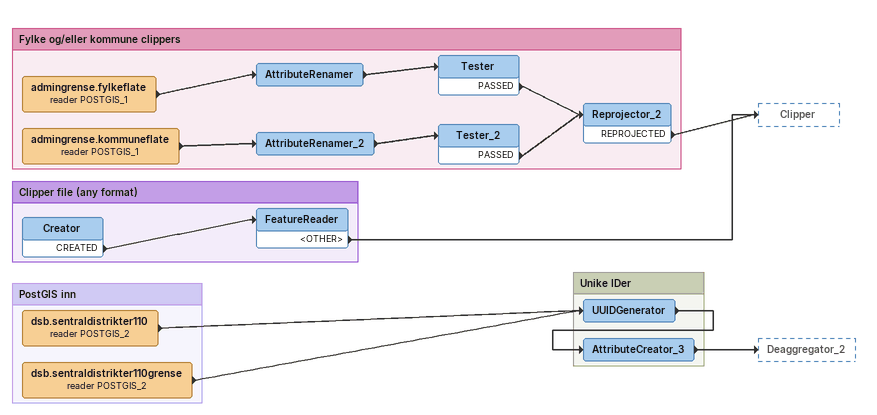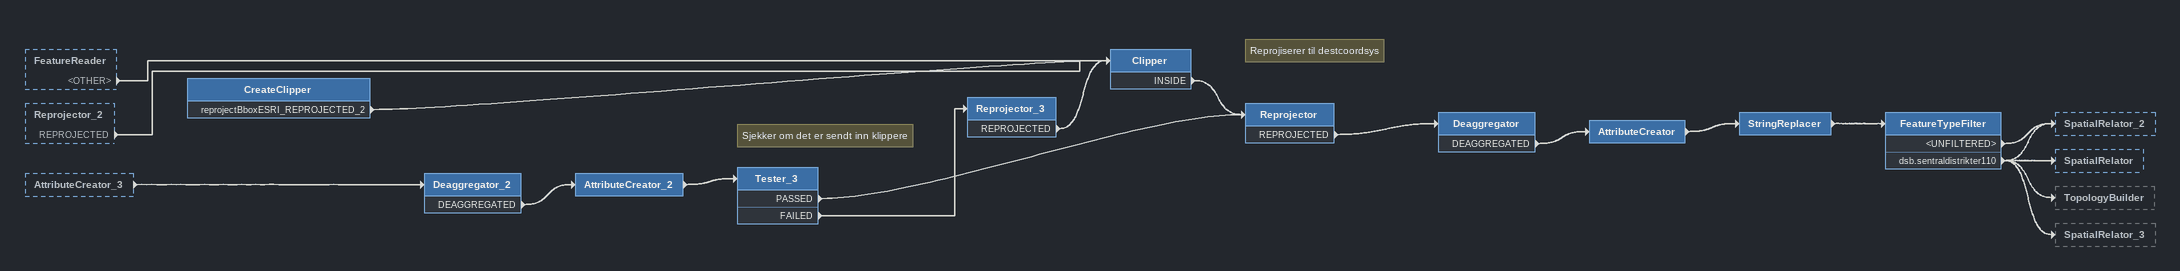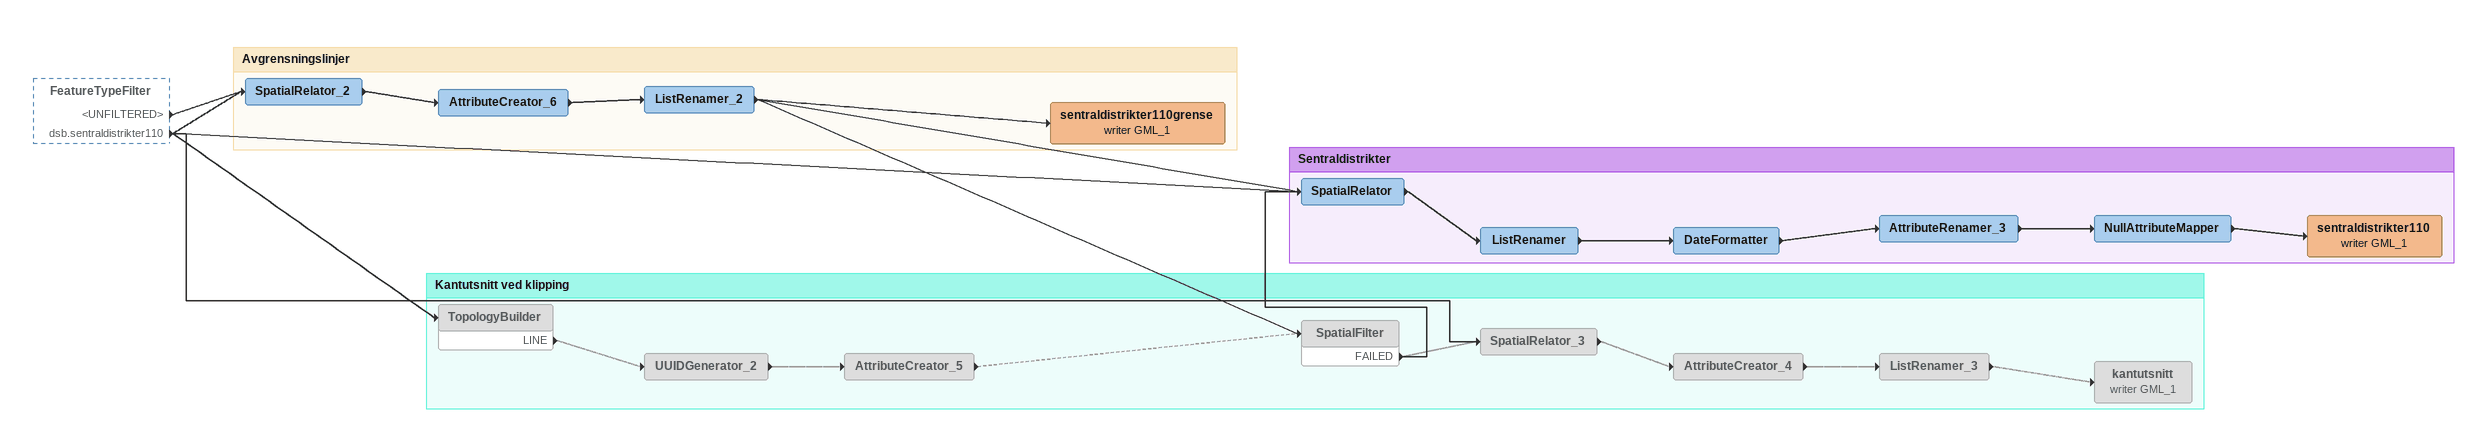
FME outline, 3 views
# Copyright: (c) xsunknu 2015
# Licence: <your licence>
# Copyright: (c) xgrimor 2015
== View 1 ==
Bookmark: Fylke og/eller kommune clippers
admingrense.fylkeflate (reader POSTGIS_1)
    -> AttributeRenamer
AttributeRenamer
    -> Tester
Tester
    PASSED -> Reprojector_2
admingrense.kommuneflate (reader POSTGIS_1)
    -> AttributeRenamer_2
AttributeRenamer_2
    -> Tester_2
Tester_2
    PASSED -> Reprojector_2
Reprojector_2
    REPROJECTED -> Clipper

Bookmark: Clipper file (any format)
Creator
    CREATED -> FeatureReader
FeatureReader
    <OTHER> -> Clipper

Bookmark: PostGIS inn
dsb.sentraldistrikter110 (reader POSTGIS_2)
    -> UUIDGenerator
dsb.sentraldistrikter110grense (reader POSTGIS_2)
    -> UUIDGenerator

Bookmark: Unike IDer
UUIDGenerator
    -> AttributeCreator_3
AttributeCreator_3
    -> Deaggregator_2

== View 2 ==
FeatureReader [outside]
    <OTHER> -> Clipper
Reprojector_2 [outside]
    REPROJECTED -> Clipper
AttributeCreator_3 [outside]
    -> Deaggregator_2
CreateClipper
    reprojectBboxESRI_REPROJECTED_2 -> Clipper
Deaggregator_2
    DEAGGREGATED -> AttributeCreator_2
AttributeCreator_2
    -> Tester_3
Note: Sjekker om det er sendt inn klippere
Tester_3
    PASSED -> Reprojector
    FAILED -> Reprojector_3
Reprojector_3
    REPROJECTED -> Clipper
Clipper
    INSIDE -> Reprojector
Note: Reprojiserer til destcoordsys
Reprojector
    REPROJECTED -> Deaggregator
Deaggregator
    DEAGGREGATED -> AttributeCreator
AttributeCreator
    -> StringReplacer
StringReplacer
    -> FeatureTypeFilter
FeatureTypeFilter
    <UNFILTERED> -> SpatialRelator_2
    dsb.sentraldistrikter110 -> SpatialRelator_2
    dsb.sentraldistrikter110 -> SpatialRelator
    dsb.sentraldistrikter110 -> TopologyBuilder
    dsb.sentraldistrikter110 -> SpatialRelator_3

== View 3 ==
FeatureTypeFilter [outside]
    <UNFILTERED> -> SpatialRelator_2
    dsb.sentraldistrikter110 -> SpatialRelator_2
    dsb.sentraldistrikter110 -> SpatialRelator
    dsb.sentraldistrikter110 -> TopologyBuilder
    dsb.sentraldistrikter110 -> SpatialRelator_3

Bookmark: Avgrensningslinjer
SpatialRelator_2
    -> AttributeCreator_6
AttributeCreator_6
    -> ListRenamer_2
ListRenamer_2
    -> sentraldistrikter110grense (writer GML_1)
    -> SpatialRelator
    -> SpatialFilter
sentraldistrikter110grense (writer GML_1)

Bookmark: Kantutsnitt ved klipping
TopologyBuilder [off]
    LINE -> UUIDGenerator_2 [off]
UUIDGenerator_2 [off]
    -> AttributeCreator_5 [off]
AttributeCreator_5 [off]
    -> SpatialFilter [off]
SpatialFilter [off]
    FAILED -> SpatialRelator_3 [off]
    FAILED -> SpatialRelator
SpatialRelator_3 [off]
    -> AttributeCreator_4 [off]
AttributeCreator_4 [off]
    -> ListRenamer_3 [off]
ListRenamer_3 [off]
    -> kantutsnitt (writer GML_1) [off]
kantutsnitt (writer GML_1) [off]

Bookmark: Sentraldistrikter
SpatialRelator
    -> ListRenamer
ListRenamer
    -> DateFormatter
DateFormatter
    -> AttributeRenamer_3
AttributeRenamer_3
    -> NullAttributeMapper
NullAttributeMapper
    -> sentraldistrikter110 (writer GML_1)
sentraldistrikter110 (writer GML_1)
